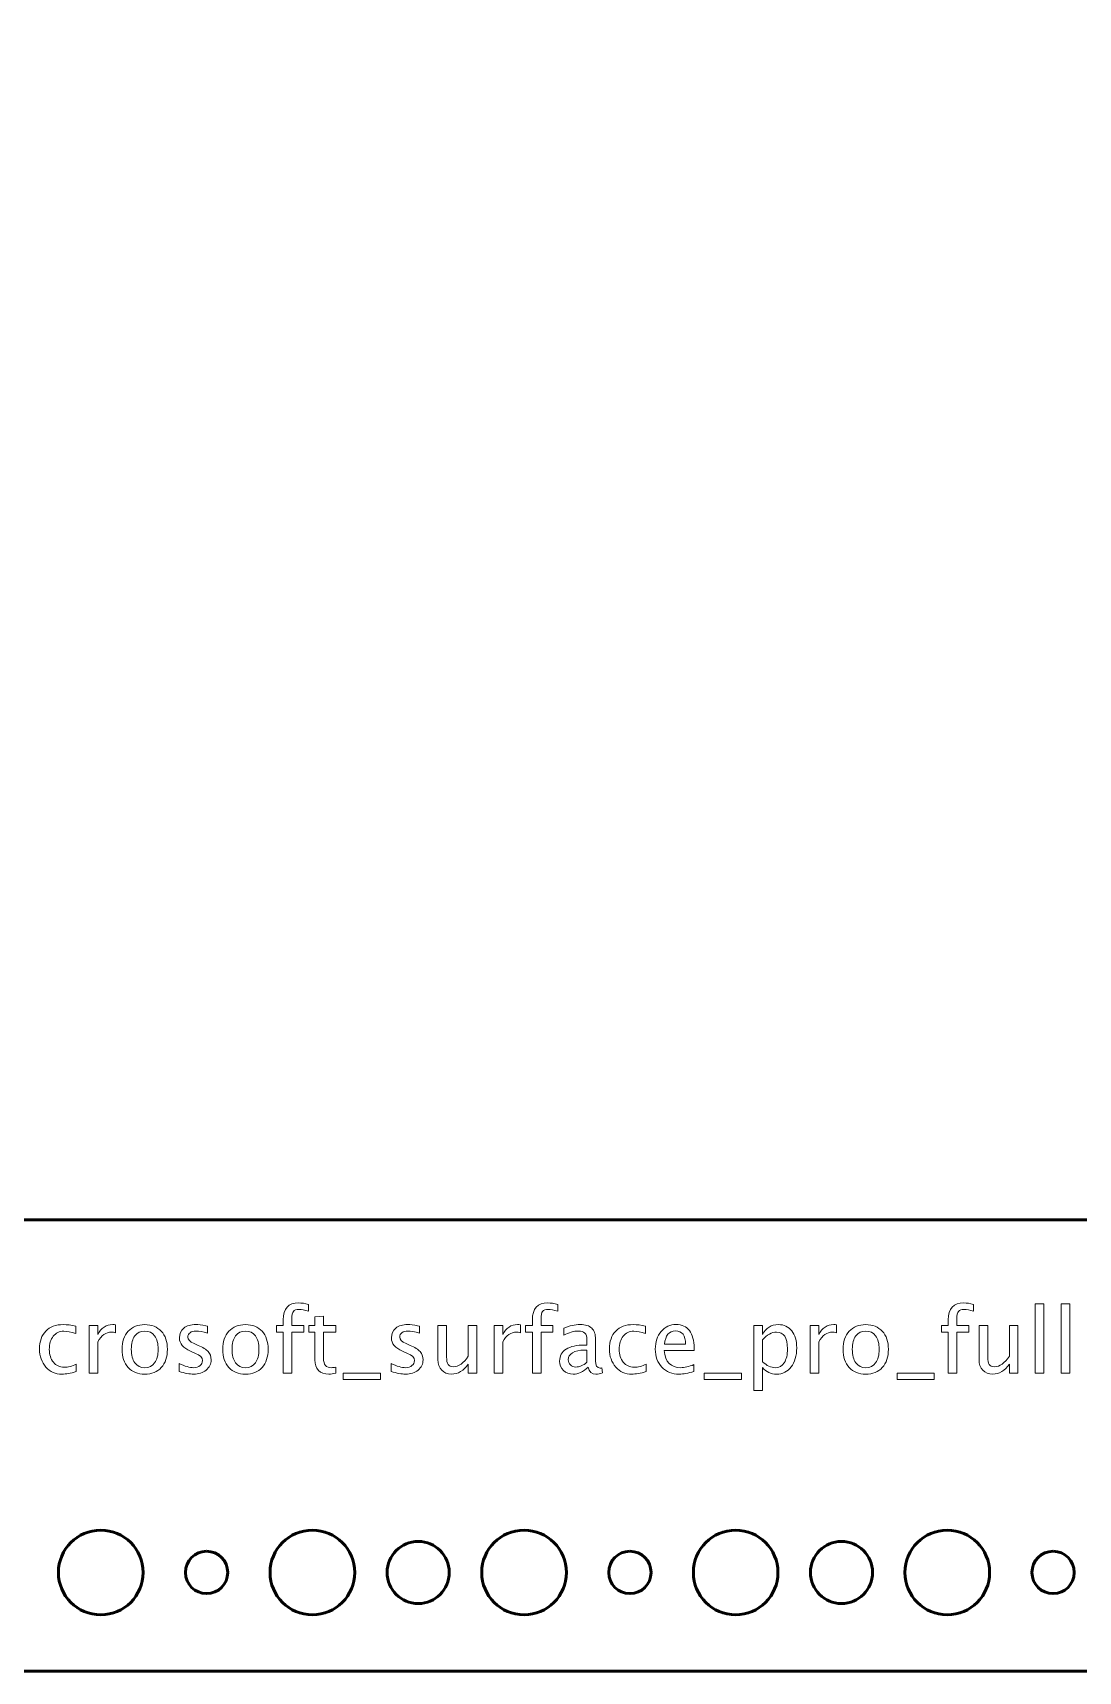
# Model space of a CAD drawing. Header units: centimetres. Extents: x -16.4 to 16.4, y -25.4 to 23.9.
# Drawn here: x 1.77 to 9.18, y -25.45 to -13.84 of the extents above; entities that cross this region are included whole.
import ezdxf

# ---------------------------------------------------------------- set-up
doc = ezdxf.new("R2010")
doc.units = ezdxf.units.CM
doc.header["$MEASUREMENT"] = 0
doc.layers.add('Layer 1', color=7, linetype='Continuous')

msp = doc.modelspace()

# ---------------------------------------------------------------- linework, layer by layer
at = {"layer": 'Layer 1', "lineweight": 53}
msp.add_lwpolyline([(-13, -22.25), (13, -22.25), (13, -4.75), (-13, -4.75), (-13, -22.25)], close=True, dxfattribs=at)
for centre, major_axis in [((2.25001, -24.75001), (0, 0.30001)), ((3.75001, -24.75001), (0, 0.30001)), ((5.25001, -24.75001), (0, 0.30001)), ((6.75001, -24.75001), (0, 0.30001)), ((8.25001, -24.75001), (0, 0.30001)), ((3, -24.75), (0, 0.15)), ((4.5, -24.75), (0, 0.22)), ((6, -24.75), (0, 0.15)), ((7.5, -24.75), (0, 0.22)), ((9, -24.75), (0, 0.15))]:
    msp.add_ellipse(centre, major_axis=major_axis, ratio=1, dxfattribs=at)
msp.add_open_spline([(-16.45, -24.95), (-16.45, -24.95), (-16.45, -13), (-16.45, -13), (-16.45, -13), (-16.45, -13), (-15.05, -13), (-15.05, -13), (-15.05, -13), (-14.77386, -13), (-14.55, -12.77614), (-14.55, -12.5), (-14.55, -12.5), (-14.55, -12.5), (-14.55, -7.3), (-14.55, -7.3), (-14.55, -7.3), (-14.55, -7.02386), (-14.77386, -6.8), (-15.05, -6.8), (-15.05, -6.8), (-15.05, -6.8), (-16.45, -6.8), (-16.45, -6.8), (-16.45, -6.8), (-16.45, -6.8), (-16.45, -2.05), (-16.45, -2.05), (-16.45, -2.05), (-16.45, -1.77386), (-16.22614, -1.55), (-15.95, -1.55), (-15.95, -1.55), (-15.95, -1.55), (15.95, -1.55), (15.95, -1.55), (15.95, -1.55), (16.22614, -1.55), (16.45, -1.77386), (16.45, -2.05), (16.45, -2.05), (16.45, -2.05), (16.45, -3.8), (16.45, -3.8), (16.45, -3.8), (16.45, -3.8), (15.05, -3.8), (15.05, -3.8), (15.05, -3.8), (14.77386, -3.8), (14.55, -4.02386), (14.55, -4.3), (14.55, -4.3), (14.55, -4.3), (14.55, -10.7), (14.55, -10.7), (14.55, -10.7), (14.55, -10.97614), (14.77386, -11.2), (15.05, -11.2), (15.05, -11.2), (15.05, -11.2), (16.45, -11.2), (16.45, -11.2), (16.45, -11.2), (16.45, -11.2), (16.45, -24.95), (16.45, -24.95), (16.45, -24.95), (16.45, -25.22614), (16.22614, -25.45), (15.95, -25.45), (15.95, -25.45), (15.95, -25.45), (-15.95, -25.45), (-15.95, -25.45), (-15.95, -25.45), (-16.22614, -25.45), (-16.45, -25.22614), (-16.45, -24.95)], degree=3, knots=[0, 0, 0, 0, 0.04761905, 0.04761905, 0.04761905, 0.04761905, 0.0952381, 0.0952381, 0.0952381, 0.0952381, 0.14285714, 0.14285714, 0.14285714, 0.14285714, 0.19047619, 0.19047619, 0.19047619, 0.19047619, 0.23809524, 0.23809524, 0.23809524, 0.23809524, 0.28571429, 0.28571429, 0.28571429, 0.28571429, 0.33333333, 0.33333333, 0.33333333, 0.33333333, 0.38095238, 0.38095238, 0.38095238, 0.38095238, 0.42857143, 0.42857143, 0.42857143, 0.42857143, 0.47619048, 0.47619048, 0.47619048, 0.47619048, 0.52380952, 0.52380952, 0.52380952, 0.52380952, 0.57142857, 0.57142857, 0.57142857, 0.57142857, 0.61904762, 0.61904762, 0.61904762, 0.61904762, 0.66666667, 0.66666667, 0.66666667, 0.66666667, 0.71428571, 0.71428571, 0.71428571, 0.71428571, 0.76190476, 0.76190476, 0.76190476, 0.76190476, 0.80952381, 0.80952381, 0.80952381, 0.80952381, 0.85714286, 0.85714286, 0.85714286, 0.85714286, 0.9047619, 0.9047619, 0.9047619, 0.9047619, 1, 1, 1, 1], dxfattribs=at)
at = {"layer": 'Layer 1', "color": 5, "lineweight": 9}
for points, knots in [([(3.5432, -23.33622), (3.5432, -23.33622), (3.5432, -23.04539), (3.5432, -23.04539), (3.5432, -23.04539), (3.5432, -23.04539), (3.49547, -23.04539), (3.49547, -23.04539), (3.49547, -23.04539), (3.49547, -23.04539), (3.49547, -22.99967), (3.49547, -22.99967), (3.49547, -22.99967), (3.49547, -22.99967), (3.5432, -22.99967), (3.5432, -22.99967), (3.5432, -22.99967), (3.5432, -22.99967), (3.5432, -22.95935), (3.5432, -22.95935), (3.5432, -22.95935), (3.5432, -22.87913), (3.57982, -22.83901), (3.65306, -22.83901), (3.65306, -22.83901), (3.67359, -22.83901), (3.69687, -22.8424), (3.72291, -22.84917), (3.72291, -22.84917), (3.72291, -22.84917), (3.72291, -22.89807), (3.72291, -22.89807), (3.72291, -22.89807), (3.69528, -22.88918), (3.67316, -22.88473), (3.65655, -22.88473), (3.65655, -22.88473), (3.63633, -22.88473), (3.62258, -22.8895), (3.61527, -22.89913), (3.61527, -22.89913), (3.60786, -22.90876), (3.60416, -22.92664), (3.60416, -22.95279), (3.60416, -22.95279), (3.60416, -22.95279), (3.60416, -22.99967), (3.60416, -22.99967), (3.60416, -22.99967), (3.60416, -22.99967), (3.68872, -22.99967), (3.68872, -22.99967), (3.68872, -22.99967), (3.68872, -22.99967), (3.68872, -23.04539), (3.68872, -23.04539), (3.68872, -23.04539), (3.68872, -23.04539), (3.60416, -23.04539), (3.60416, -23.04539), (3.60416, -23.04539), (3.60416, -23.04539), (3.60416, -23.33622), (3.60416, -23.33622), (3.60416, -23.33622), (3.60416, -23.33622), (3.5432, -23.33622), (3.5432, -23.33622)], [0, 0, 0, 0, 0.05555556, 0.05555556, 0.05555556, 0.05555556, 0.11111111, 0.11111111, 0.11111111, 0.11111111, 0.16666667, 0.16666667, 0.16666667, 0.16666667, 0.22222222, 0.22222222, 0.22222222, 0.22222222, 0.27777778, 0.27777778, 0.27777778, 0.27777778, 0.33333333, 0.33333333, 0.33333333, 0.33333333, 0.38888889, 0.38888889, 0.38888889, 0.38888889, 0.44444444, 0.44444444, 0.44444444, 0.44444444, 0.5, 0.5, 0.5, 0.5, 0.55555556, 0.55555556, 0.55555556, 0.55555556, 0.61111111, 0.61111111, 0.61111111, 0.61111111, 0.66666667, 0.66666667, 0.66666667, 0.66666667, 0.72222222, 0.72222222, 0.72222222, 0.72222222, 0.77777778, 0.77777778, 0.77777778, 0.77777778, 0.83333333, 0.83333333, 0.83333333, 0.83333333, 0.88888889, 0.88888889, 0.88888889, 0.88888889, 1, 1, 1, 1]), ([(5.30934, -23.33622), (5.30934, -23.33622), (5.30934, -23.04539), (5.30934, -23.04539), (5.30934, -23.04539), (5.30934, -23.04539), (5.26161, -23.04539), (5.26161, -23.04539), (5.26161, -23.04539), (5.26161, -23.04539), (5.26161, -22.99967), (5.26161, -22.99967), (5.26161, -22.99967), (5.26161, -22.99967), (5.30934, -22.99967), (5.30934, -22.99967), (5.30934, -22.99967), (5.30934, -22.99967), (5.30934, -22.95935), (5.30934, -22.95935), (5.30934, -22.95935), (5.30934, -22.87913), (5.34596, -22.83901), (5.4192, -22.83901), (5.4192, -22.83901), (5.43973, -22.83901), (5.46301, -22.8424), (5.48905, -22.84917), (5.48905, -22.84917), (5.48905, -22.84917), (5.48905, -22.89807), (5.48905, -22.89807), (5.48905, -22.89807), (5.46142, -22.88918), (5.4393, -22.88473), (5.42269, -22.88473), (5.42269, -22.88473), (5.40247, -22.88473), (5.38872, -22.8895), (5.38141, -22.89913), (5.38141, -22.89913), (5.374, -22.90876), (5.3703, -22.92664), (5.3703, -22.95279), (5.3703, -22.95279), (5.3703, -22.95279), (5.3703, -22.99967), (5.3703, -22.99967), (5.3703, -22.99967), (5.3703, -22.99967), (5.45486, -22.99967), (5.45486, -22.99967), (5.45486, -22.99967), (5.45486, -22.99967), (5.45486, -23.04539), (5.45486, -23.04539), (5.45486, -23.04539), (5.45486, -23.04539), (5.3703, -23.04539), (5.3703, -23.04539), (5.3703, -23.04539), (5.3703, -23.04539), (5.3703, -23.33622), (5.3703, -23.33622), (5.3703, -23.33622), (5.3703, -23.33622), (5.30934, -23.33622), (5.30934, -23.33622)], [0, 0, 0, 0, 0.05555556, 0.05555556, 0.05555556, 0.05555556, 0.11111111, 0.11111111, 0.11111111, 0.11111111, 0.16666667, 0.16666667, 0.16666667, 0.16666667, 0.22222222, 0.22222222, 0.22222222, 0.22222222, 0.27777778, 0.27777778, 0.27777778, 0.27777778, 0.33333333, 0.33333333, 0.33333333, 0.33333333, 0.38888889, 0.38888889, 0.38888889, 0.38888889, 0.44444444, 0.44444444, 0.44444444, 0.44444444, 0.5, 0.5, 0.5, 0.5, 0.55555556, 0.55555556, 0.55555556, 0.55555556, 0.61111111, 0.61111111, 0.61111111, 0.61111111, 0.66666667, 0.66666667, 0.66666667, 0.66666667, 0.72222222, 0.72222222, 0.72222222, 0.72222222, 0.77777778, 0.77777778, 0.77777778, 0.77777778, 0.83333333, 0.83333333, 0.83333333, 0.83333333, 0.88888889, 0.88888889, 0.88888889, 0.88888889, 1, 1, 1, 1]), ([(8.25702, -23.33622), (8.25702, -23.33622), (8.25702, -23.04539), (8.25702, -23.04539), (8.25702, -23.04539), (8.25702, -23.04539), (8.20929, -23.04539), (8.20929, -23.04539), (8.20929, -23.04539), (8.20929, -23.04539), (8.20929, -22.99967), (8.20929, -22.99967), (8.20929, -22.99967), (8.20929, -22.99967), (8.25702, -22.99967), (8.25702, -22.99967), (8.25702, -22.99967), (8.25702, -22.99967), (8.25702, -22.95935), (8.25702, -22.95935), (8.25702, -22.95935), (8.25702, -22.87913), (8.29364, -22.83901), (8.36688, -22.83901), (8.36688, -22.83901), (8.38741, -22.83901), (8.41069, -22.8424), (8.43673, -22.84917), (8.43673, -22.84917), (8.43673, -22.84917), (8.43673, -22.89807), (8.43673, -22.89807), (8.43673, -22.89807), (8.4091, -22.88918), (8.38698, -22.88473), (8.37037, -22.88473), (8.37037, -22.88473), (8.35015, -22.88473), (8.3364, -22.8895), (8.32909, -22.89913), (8.32909, -22.89913), (8.32168, -22.90876), (8.31798, -22.92664), (8.31798, -22.95279), (8.31798, -22.95279), (8.31798, -22.95279), (8.31798, -22.99967), (8.31798, -22.99967), (8.31798, -22.99967), (8.31798, -22.99967), (8.40254, -22.99967), (8.40254, -22.99967), (8.40254, -22.99967), (8.40254, -22.99967), (8.40254, -23.04539), (8.40254, -23.04539), (8.40254, -23.04539), (8.40254, -23.04539), (8.31798, -23.04539), (8.31798, -23.04539), (8.31798, -23.04539), (8.31798, -23.04539), (8.31798, -23.33622), (8.31798, -23.33622), (8.31798, -23.33622), (8.31798, -23.33622), (8.25702, -23.33622), (8.25702, -23.33622)], [0, 0, 0, 0, 0.05555556, 0.05555556, 0.05555556, 0.05555556, 0.11111111, 0.11111111, 0.11111111, 0.11111111, 0.16666667, 0.16666667, 0.16666667, 0.16666667, 0.22222222, 0.22222222, 0.22222222, 0.22222222, 0.27777778, 0.27777778, 0.27777778, 0.27777778, 0.33333333, 0.33333333, 0.33333333, 0.33333333, 0.38888889, 0.38888889, 0.38888889, 0.38888889, 0.44444444, 0.44444444, 0.44444444, 0.44444444, 0.5, 0.5, 0.5, 0.5, 0.55555556, 0.55555556, 0.55555556, 0.55555556, 0.61111111, 0.61111111, 0.61111111, 0.61111111, 0.66666667, 0.66666667, 0.66666667, 0.66666667, 0.72222222, 0.72222222, 0.72222222, 0.72222222, 0.77777778, 0.77777778, 0.77777778, 0.77777778, 0.83333333, 0.83333333, 0.83333333, 0.83333333, 0.88888889, 0.88888889, 0.88888889, 0.88888889, 1, 1, 1, 1]), ([(8.87318, -23.33622), (8.87318, -23.33622), (8.87318, -22.84663), (8.87318, -22.84663), (8.87318, -22.84663), (8.87318, -22.84663), (8.93414, -22.84663), (8.93414, -22.84663), (8.93414, -22.84663), (8.93414, -22.84663), (8.93414, -23.33622), (8.93414, -23.33622), (8.93414, -23.33622), (8.93414, -23.33622), (8.87318, -23.33622), (8.87318, -23.33622)], [0, 0, 0, 0, 0.2, 0.2, 0.2, 0.2, 0.4, 0.4, 0.4, 0.4, 0.6, 0.6, 0.6, 0.6, 1, 1, 1, 1]), ([(9.0567, -23.33622), (9.0567, -23.33622), (9.0567, -22.84663), (9.0567, -22.84663), (9.0567, -22.84663), (9.0567, -22.84663), (9.11766, -22.84663), (9.11766, -22.84663), (9.11766, -22.84663), (9.11766, -22.84663), (9.11766, -23.33622), (9.11766, -23.33622), (9.11766, -23.33622), (9.11766, -23.33622), (9.0567, -23.33622), (9.0567, -23.33622)], [0, 0, 0, 0, 0.2, 0.2, 0.2, 0.2, 0.4, 0.4, 0.4, 0.4, 0.6, 0.6, 0.6, 0.6, 1, 1, 1, 1]), ([(2.07646, -23.32606), (2.03698, -23.33791), (2.00291, -23.34384), (1.97423, -23.34384), (1.97423, -23.34384), (1.92872, -23.34384), (1.89104, -23.32701), (1.86109, -23.29346), (1.86109, -23.29346), (1.83114, -23.25981), (1.81611, -23.21737), (1.81611, -23.16625), (1.81611, -23.16625), (1.81611, -23.11164), (1.83093, -23.06899), (1.86056, -23.03851), (1.86056, -23.03851), (1.89019, -23.00792), (1.93157, -22.99268), (1.9847, -22.99268), (1.9847, -22.99268), (2.01084, -22.99268), (2.04027, -22.99628), (2.07265, -23.00348), (2.07265, -23.00348), (2.07265, -23.00348), (2.07265, -23.05491), (2.07265, -23.05491), (2.07265, -23.05491), (2.03825, -23.04475), (2.01021, -23.03967), (1.98862, -23.03967), (1.98862, -23.03967), (1.95729, -23.03967), (1.93221, -23.05142), (1.91348, -23.07481), (1.91348, -23.07481), (1.89474, -23.0982), (1.88533, -23.12942), (1.88533, -23.16837), (1.88533, -23.16837), (1.88533, -23.20615), (1.89506, -23.23663), (1.91443, -23.26002), (1.91443, -23.26002), (1.9338, -23.2833), (1.95909, -23.29494), (1.99052, -23.29494), (1.99052, -23.29494), (2.01836, -23.29494), (2.04693, -23.28775), (2.07646, -23.27335), (2.07646, -23.27335), (2.07646, -23.27335), (2.07646, -23.32606), (2.07646, -23.32606)], [0, 0, 0, 0, 0.06666667, 0.06666667, 0.06666667, 0.06666667, 0.13333333, 0.13333333, 0.13333333, 0.13333333, 0.2, 0.2, 0.2, 0.2, 0.26666667, 0.26666667, 0.26666667, 0.26666667, 0.33333333, 0.33333333, 0.33333333, 0.33333333, 0.4, 0.4, 0.4, 0.4, 0.46666667, 0.46666667, 0.46666667, 0.46666667, 0.53333333, 0.53333333, 0.53333333, 0.53333333, 0.6, 0.6, 0.6, 0.6, 0.66666667, 0.66666667, 0.66666667, 0.66666667, 0.73333333, 0.73333333, 0.73333333, 0.73333333, 0.8, 0.8, 0.8, 0.8, 0.86666667, 0.86666667, 0.86666667, 0.86666667, 1, 1, 1, 1]), ([(2.16801, -23.33622), (2.16801, -23.33622), (2.16801, -22.99967), (2.16801, -22.99967), (2.16801, -22.99967), (2.16801, -22.99967), (2.22897, -22.99967), (2.22897, -22.99967), (2.22897, -22.99967), (2.22897, -22.99967), (2.22897, -23.06328), (2.22897, -23.06328), (2.22897, -23.06328), (2.25321, -23.01618), (2.28834, -22.99268), (2.33449, -22.99268), (2.33449, -22.99268), (2.34073, -22.99268), (2.34729, -22.99321), (2.35407, -22.99427), (2.35407, -22.99427), (2.35407, -22.99427), (2.35407, -23.05132), (2.35407, -23.05132), (2.35407, -23.05132), (2.34348, -23.04782), (2.33417, -23.04602), (2.32613, -23.04602), (2.32613, -23.04602), (2.28739, -23.04602), (2.25501, -23.06888), (2.22897, -23.11471), (2.22897, -23.11471), (2.22897, -23.11471), (2.22897, -23.33622), (2.22897, -23.33622), (2.22897, -23.33622), (2.22897, -23.33622), (2.16801, -23.33622), (2.16801, -23.33622)], [0, 0, 0, 0, 0.09090909, 0.09090909, 0.09090909, 0.09090909, 0.18181818, 0.18181818, 0.18181818, 0.18181818, 0.27272727, 0.27272727, 0.27272727, 0.27272727, 0.36363636, 0.36363636, 0.36363636, 0.36363636, 0.45454545, 0.45454545, 0.45454545, 0.45454545, 0.54545455, 0.54545455, 0.54545455, 0.54545455, 0.63636364, 0.63636364, 0.63636364, 0.63636364, 0.72727273, 0.72727273, 0.72727273, 0.72727273, 0.81818182, 0.81818182, 0.81818182, 0.81818182, 1, 1, 1, 1]), ([(2.56182, -23.34384), (2.51239, -23.34384), (2.47323, -23.32807), (2.44445, -23.29653), (2.44445, -23.29653), (2.41555, -23.26499), (2.40116, -23.22213), (2.40116, -23.16805), (2.40116, -23.16805), (2.40116, -23.11408), (2.41555, -23.07132), (2.44445, -23.03989), (2.44445, -23.03989), (2.47323, -23.00845), (2.51239, -22.99268), (2.56182, -22.99268), (2.56182, -22.99268), (2.61124, -22.99268), (2.6504, -23.00845), (2.67918, -23.03989), (2.67918, -23.03989), (2.70808, -23.07132), (2.72247, -23.11408), (2.72247, -23.16805), (2.72247, -23.16805), (2.72247, -23.22213), (2.70808, -23.26499), (2.67918, -23.29653), (2.67918, -23.29653), (2.6504, -23.32807), (2.61124, -23.34384), (2.56182, -23.34384)], [0, 0, 0, 0, 0.11111111, 0.11111111, 0.11111111, 0.11111111, 0.22222222, 0.22222222, 0.22222222, 0.22222222, 0.33333333, 0.33333333, 0.33333333, 0.33333333, 0.44444444, 0.44444444, 0.44444444, 0.44444444, 0.55555556, 0.55555556, 0.55555556, 0.55555556, 0.66666667, 0.66666667, 0.66666667, 0.66666667, 0.77777778, 0.77777778, 0.77777778, 0.77777778, 1, 1, 1, 1]), ([(2.80587, -23.32415), (2.80587, -23.32415), (2.80587, -23.26827), (2.80587, -23.26827), (2.80587, -23.26827), (2.84576, -23.28817), (2.88037, -23.29812), (2.9099, -23.29812), (2.9099, -23.29812), (2.92747, -23.29812), (2.94207, -23.29336), (2.95361, -23.28383), (2.95361, -23.28383), (2.96514, -23.27441), (2.97097, -23.26256), (2.97097, -23.24827), (2.97097, -23.24827), (2.97097, -23.22742), (2.95477, -23.21017), (2.92239, -23.19652), (2.92239, -23.19652), (2.92239, -23.19652), (2.88672, -23.18139), (2.88672, -23.18139), (2.88672, -23.18139), (2.83412, -23.15958), (2.80777, -23.12805), (2.80777, -23.08709), (2.80777, -23.08709), (2.80777, -23.05777), (2.81814, -23.0347), (2.83889, -23.01787), (2.83889, -23.01787), (2.85963, -23.00105), (2.8881, -22.99268), (2.92419, -22.99268), (2.92419, -22.99268), (2.94292, -22.99268), (2.9662, -22.99522), (2.99383, -23.00041), (2.99383, -23.00041), (2.99383, -23.00041), (3.00653, -23.00284), (3.00653, -23.00284), (3.00653, -23.00284), (3.00653, -23.00284), (3.00653, -23.05364), (3.00653, -23.05364), (3.00653, -23.05364), (2.97255, -23.04348), (2.94546, -23.0384), (2.92525, -23.0384), (2.92525, -23.0384), (2.90747, -23.0384), (2.89339, -23.04232), (2.8827, -23.05005), (2.8827, -23.05005), (2.87212, -23.05777), (2.86683, -23.06814), (2.86683, -23.08116), (2.86683, -23.08116), (2.86683, -23.09947), (2.88164, -23.11503), (2.91138, -23.12762), (2.91138, -23.12762), (2.91138, -23.12762), (2.9407, -23.14), (2.9407, -23.14), (2.9407, -23.14), (2.97393, -23.15397), (2.99742, -23.16879), (3.01118, -23.18435), (3.01118, -23.18435), (3.02505, -23.19991), (3.03193, -23.21938), (3.03193, -23.24266), (3.03193, -23.24266), (3.03193, -23.27219), (3.02028, -23.29643), (2.99689, -23.31537), (2.99689, -23.31537), (2.97361, -23.33431), (2.94377, -23.34384), (2.90747, -23.34384), (2.90747, -23.34384), (2.87953, -23.34384), (2.84576, -23.33728), (2.80587, -23.32415)], [0, 0, 0, 0, 0.04347826, 0.04347826, 0.04347826, 0.04347826, 0.08695652, 0.08695652, 0.08695652, 0.08695652, 0.13043478, 0.13043478, 0.13043478, 0.13043478, 0.17391304, 0.17391304, 0.17391304, 0.17391304, 0.2173913, 0.2173913, 0.2173913, 0.2173913, 0.26086957, 0.26086957, 0.26086957, 0.26086957, 0.30434783, 0.30434783, 0.30434783, 0.30434783, 0.34782609, 0.34782609, 0.34782609, 0.34782609, 0.39130435, 0.39130435, 0.39130435, 0.39130435, 0.43478261, 0.43478261, 0.43478261, 0.43478261, 0.47826087, 0.47826087, 0.47826087, 0.47826087, 0.52173913, 0.52173913, 0.52173913, 0.52173913, 0.56521739, 0.56521739, 0.56521739, 0.56521739, 0.60869565, 0.60869565, 0.60869565, 0.60869565, 0.65217391, 0.65217391, 0.65217391, 0.65217391, 0.69565217, 0.69565217, 0.69565217, 0.69565217, 0.73913043, 0.73913043, 0.73913043, 0.73913043, 0.7826087, 0.7826087, 0.7826087, 0.7826087, 0.82608696, 0.82608696, 0.82608696, 0.82608696, 0.86956522, 0.86956522, 0.86956522, 0.86956522, 0.91304348, 0.91304348, 0.91304348, 0.91304348, 1, 1, 1, 1]), ([(3.27566, -23.34384), (3.22623, -23.34384), (3.18707, -23.32807), (3.15829, -23.29653), (3.15829, -23.29653), (3.12939, -23.26499), (3.115, -23.22213), (3.115, -23.16805), (3.115, -23.16805), (3.115, -23.11408), (3.12939, -23.07132), (3.15829, -23.03989), (3.15829, -23.03989), (3.18707, -23.00845), (3.22623, -22.99268), (3.27566, -22.99268), (3.27566, -22.99268), (3.32508, -22.99268), (3.36424, -23.00845), (3.39302, -23.03989), (3.39302, -23.03989), (3.42192, -23.07132), (3.43631, -23.11408), (3.43631, -23.16805), (3.43631, -23.16805), (3.43631, -23.22213), (3.42192, -23.26499), (3.39302, -23.29653), (3.39302, -23.29653), (3.36424, -23.32807), (3.32508, -23.34384), (3.27566, -23.34384)], [0, 0, 0, 0, 0.11111111, 0.11111111, 0.11111111, 0.11111111, 0.22222222, 0.22222222, 0.22222222, 0.22222222, 0.33333333, 0.33333333, 0.33333333, 0.33333333, 0.44444444, 0.44444444, 0.44444444, 0.44444444, 0.55555556, 0.55555556, 0.55555556, 0.55555556, 0.66666667, 0.66666667, 0.66666667, 0.66666667, 0.77777778, 0.77777778, 0.77777778, 0.77777778, 1, 1, 1, 1]), ([(3.91574, -23.33611), (3.8969, -23.3413), (3.88049, -23.34384), (3.86663, -23.34384), (3.86663, -23.34384), (3.83551, -23.34384), (3.81128, -23.33495), (3.79392, -23.31717), (3.79392, -23.31717), (3.77646, -23.29939), (3.76778, -23.27473), (3.76778, -23.24309), (3.76778, -23.24309), (3.76778, -23.24309), (3.76778, -23.04539), (3.76778, -23.04539), (3.76778, -23.04539), (3.76778, -23.04539), (3.72566, -23.04539), (3.72566, -23.04539), (3.72566, -23.04539), (3.72566, -23.04539), (3.72566, -22.99967), (3.72566, -22.99967), (3.72566, -22.99967), (3.72566, -22.99967), (3.76778, -22.99967), (3.76778, -22.99967), (3.76778, -22.99967), (3.76778, -22.99967), (3.76778, -22.93882), (3.76778, -22.93882), (3.76778, -22.93882), (3.76778, -22.93882), (3.82874, -22.93299), (3.82874, -22.93299), (3.82874, -22.93299), (3.82874, -22.93299), (3.82874, -22.99967), (3.82874, -22.99967), (3.82874, -22.99967), (3.82874, -22.99967), (3.91701, -22.99967), (3.91701, -22.99967), (3.91701, -22.99967), (3.91701, -22.99967), (3.91701, -23.04539), (3.91701, -23.04539), (3.91701, -23.04539), (3.91701, -23.04539), (3.82874, -23.04539), (3.82874, -23.04539), (3.82874, -23.04539), (3.82874, -23.04539), (3.82874, -23.23208), (3.82874, -23.23208), (3.82874, -23.23208), (3.82874, -23.27611), (3.8479, -23.29812), (3.8861, -23.29812), (3.8861, -23.29812), (3.89425, -23.29812), (3.90409, -23.29674), (3.91574, -23.2941), (3.91574, -23.2941), (3.91574, -23.2941), (3.91574, -23.33611), (3.91574, -23.33611)], [0, 0, 0, 0, 0.05555556, 0.05555556, 0.05555556, 0.05555556, 0.11111111, 0.11111111, 0.11111111, 0.11111111, 0.16666667, 0.16666667, 0.16666667, 0.16666667, 0.22222222, 0.22222222, 0.22222222, 0.22222222, 0.27777778, 0.27777778, 0.27777778, 0.27777778, 0.33333333, 0.33333333, 0.33333333, 0.33333333, 0.38888889, 0.38888889, 0.38888889, 0.38888889, 0.44444444, 0.44444444, 0.44444444, 0.44444444, 0.5, 0.5, 0.5, 0.5, 0.55555556, 0.55555556, 0.55555556, 0.55555556, 0.61111111, 0.61111111, 0.61111111, 0.61111111, 0.66666667, 0.66666667, 0.66666667, 0.66666667, 0.72222222, 0.72222222, 0.72222222, 0.72222222, 0.77777778, 0.77777778, 0.77777778, 0.77777778, 0.83333333, 0.83333333, 0.83333333, 0.83333333, 0.88888889, 0.88888889, 0.88888889, 0.88888889, 1, 1, 1, 1]), ([(4.30817, -23.32415), (4.30817, -23.32415), (4.30817, -23.26827), (4.30817, -23.26827), (4.30817, -23.26827), (4.34806, -23.28817), (4.38267, -23.29812), (4.4122, -23.29812), (4.4122, -23.29812), (4.42977, -23.29812), (4.44437, -23.29336), (4.45591, -23.28383), (4.45591, -23.28383), (4.46744, -23.27441), (4.47327, -23.26256), (4.47327, -23.24827), (4.47327, -23.24827), (4.47327, -23.22742), (4.45707, -23.21017), (4.42469, -23.19652), (4.42469, -23.19652), (4.42469, -23.19652), (4.38902, -23.18139), (4.38902, -23.18139), (4.38902, -23.18139), (4.33642, -23.15958), (4.31007, -23.12805), (4.31007, -23.08709), (4.31007, -23.08709), (4.31007, -23.05777), (4.32044, -23.0347), (4.34119, -23.01787), (4.34119, -23.01787), (4.36193, -23.00105), (4.3904, -22.99268), (4.42649, -22.99268), (4.42649, -22.99268), (4.44522, -22.99268), (4.4685, -22.99522), (4.49613, -23.00041), (4.49613, -23.00041), (4.49613, -23.00041), (4.50883, -23.00284), (4.50883, -23.00284), (4.50883, -23.00284), (4.50883, -23.00284), (4.50883, -23.05364), (4.50883, -23.05364), (4.50883, -23.05364), (4.47485, -23.04348), (4.44776, -23.0384), (4.42755, -23.0384), (4.42755, -23.0384), (4.40977, -23.0384), (4.39569, -23.04232), (4.385, -23.05005), (4.385, -23.05005), (4.37442, -23.05777), (4.36913, -23.06814), (4.36913, -23.08116), (4.36913, -23.08116), (4.36913, -23.09947), (4.38394, -23.11503), (4.41368, -23.12762), (4.41368, -23.12762), (4.41368, -23.12762), (4.443, -23.14), (4.443, -23.14), (4.443, -23.14), (4.47623, -23.15397), (4.49972, -23.16879), (4.51348, -23.18435), (4.51348, -23.18435), (4.52735, -23.19991), (4.53423, -23.21938), (4.53423, -23.24266), (4.53423, -23.24266), (4.53423, -23.27219), (4.52258, -23.29643), (4.49919, -23.31537), (4.49919, -23.31537), (4.47591, -23.33431), (4.44607, -23.34384), (4.40977, -23.34384), (4.40977, -23.34384), (4.38183, -23.34384), (4.34806, -23.33728), (4.30817, -23.32415)], [0, 0, 0, 0, 0.04347826, 0.04347826, 0.04347826, 0.04347826, 0.08695652, 0.08695652, 0.08695652, 0.08695652, 0.13043478, 0.13043478, 0.13043478, 0.13043478, 0.17391304, 0.17391304, 0.17391304, 0.17391304, 0.2173913, 0.2173913, 0.2173913, 0.2173913, 0.26086957, 0.26086957, 0.26086957, 0.26086957, 0.30434783, 0.30434783, 0.30434783, 0.30434783, 0.34782609, 0.34782609, 0.34782609, 0.34782609, 0.39130435, 0.39130435, 0.39130435, 0.39130435, 0.43478261, 0.43478261, 0.43478261, 0.43478261, 0.47826087, 0.47826087, 0.47826087, 0.47826087, 0.52173913, 0.52173913, 0.52173913, 0.52173913, 0.56521739, 0.56521739, 0.56521739, 0.56521739, 0.60869565, 0.60869565, 0.60869565, 0.60869565, 0.65217391, 0.65217391, 0.65217391, 0.65217391, 0.69565217, 0.69565217, 0.69565217, 0.69565217, 0.73913043, 0.73913043, 0.73913043, 0.73913043, 0.7826087, 0.7826087, 0.7826087, 0.7826087, 0.82608696, 0.82608696, 0.82608696, 0.82608696, 0.86956522, 0.86956522, 0.86956522, 0.86956522, 0.91304348, 0.91304348, 0.91304348, 0.91304348, 1, 1, 1, 1]), ([(5.03809, -23.33622), (5.03809, -23.33622), (5.03809, -22.99967), (5.03809, -22.99967), (5.03809, -22.99967), (5.03809, -22.99967), (5.09905, -22.99967), (5.09905, -22.99967), (5.09905, -22.99967), (5.09905, -22.99967), (5.09905, -23.06328), (5.09905, -23.06328), (5.09905, -23.06328), (5.12329, -23.01618), (5.15842, -22.99268), (5.20457, -22.99268), (5.20457, -22.99268), (5.21081, -22.99268), (5.21737, -22.99321), (5.22415, -22.99427), (5.22415, -22.99427), (5.22415, -22.99427), (5.22415, -23.05132), (5.22415, -23.05132), (5.22415, -23.05132), (5.21356, -23.04782), (5.20425, -23.04602), (5.19621, -23.04602), (5.19621, -23.04602), (5.15747, -23.04602), (5.12509, -23.06888), (5.09905, -23.11471), (5.09905, -23.11471), (5.09905, -23.11471), (5.09905, -23.33622), (5.09905, -23.33622), (5.09905, -23.33622), (5.09905, -23.33622), (5.03809, -23.33622), (5.03809, -23.33622)], [0, 0, 0, 0, 0.09090909, 0.09090909, 0.09090909, 0.09090909, 0.18181818, 0.18181818, 0.18181818, 0.18181818, 0.27272727, 0.27272727, 0.27272727, 0.27272727, 0.36363636, 0.36363636, 0.36363636, 0.36363636, 0.45454545, 0.45454545, 0.45454545, 0.45454545, 0.54545455, 0.54545455, 0.54545455, 0.54545455, 0.63636364, 0.63636364, 0.63636364, 0.63636364, 0.72727273, 0.72727273, 0.72727273, 0.72727273, 0.81818182, 0.81818182, 0.81818182, 0.81818182, 1, 1, 1, 1]), ([(5.70484, -23.29336), (5.66822, -23.32701), (5.63298, -23.34384), (5.59911, -23.34384), (5.59911, -23.34384), (5.57128, -23.34384), (5.5481, -23.33516), (5.52979, -23.3177), (5.52979, -23.3177), (5.51138, -23.30024), (5.50217, -23.27822), (5.50217, -23.25166), (5.50217, -23.25166), (5.50217, -23.21493), (5.51762, -23.18668), (5.54853, -23.16699), (5.54853, -23.16699), (5.57943, -23.14731), (5.62377, -23.13746), (5.68156, -23.13746), (5.68156, -23.13746), (5.68156, -23.13746), (5.69585, -23.13746), (5.69585, -23.13746), (5.69585, -23.13746), (5.69585, -23.13746), (5.69585, -23.09693), (5.69585, -23.09693), (5.69585, -23.09693), (5.69585, -23.05788), (5.67553, -23.0384), (5.63478, -23.0384), (5.63478, -23.0384), (5.60324, -23.0384), (5.56874, -23.04835), (5.53138, -23.06825), (5.53138, -23.06825), (5.53138, -23.06825), (5.53138, -23.01808), (5.53138, -23.01808), (5.53138, -23.01808), (5.57244, -23.00115), (5.61118, -22.99268), (5.64748, -22.99268), (5.64748, -22.99268), (5.68484, -22.99268), (5.71246, -23.00115), (5.73014, -23.01819), (5.73014, -23.01819), (5.74792, -23.03523), (5.75681, -23.06148), (5.75681, -23.09693), (5.75681, -23.09693), (5.75681, -23.09693), (5.75681, -23.24901), (5.75681, -23.24901), (5.75681, -23.24901), (5.75681, -23.28383), (5.76749, -23.30129), (5.78898, -23.30129), (5.78898, -23.30129), (5.79162, -23.30129), (5.79554, -23.30087), (5.80073, -23.30002), (5.80073, -23.30002), (5.80073, -23.30002), (5.80507, -23.33389), (5.80507, -23.33389), (5.80507, -23.33389), (5.7912, -23.34056), (5.77596, -23.34384), (5.75924, -23.34384), (5.75924, -23.34384), (5.73077, -23.34384), (5.71267, -23.32701), (5.70484, -23.29336)], [0, 0, 0, 0, 0.05, 0.05, 0.05, 0.05, 0.1, 0.1, 0.1, 0.1, 0.15, 0.15, 0.15, 0.15, 0.2, 0.2, 0.2, 0.2, 0.25, 0.25, 0.25, 0.25, 0.3, 0.3, 0.3, 0.3, 0.35, 0.35, 0.35, 0.35, 0.4, 0.4, 0.4, 0.4, 0.45, 0.45, 0.45, 0.45, 0.5, 0.5, 0.5, 0.5, 0.55, 0.55, 0.55, 0.55, 0.6, 0.6, 0.6, 0.6, 0.65, 0.65, 0.65, 0.65, 0.7, 0.7, 0.7, 0.7, 0.75, 0.75, 0.75, 0.75, 0.8, 0.8, 0.8, 0.8, 0.85, 0.85, 0.85, 0.85, 0.9, 0.9, 0.9, 0.9, 1, 1, 1, 1]), ([(6.11569, -23.32606), (6.07621, -23.33791), (6.04214, -23.34384), (6.01346, -23.34384), (6.01346, -23.34384), (5.96795, -23.34384), (5.93027, -23.32701), (5.90032, -23.29346), (5.90032, -23.29346), (5.87037, -23.25981), (5.85534, -23.21737), (5.85534, -23.16625), (5.85534, -23.16625), (5.85534, -23.11164), (5.87016, -23.06899), (5.89979, -23.03851), (5.89979, -23.03851), (5.92942, -23.00792), (5.9708, -22.99268), (6.02393, -22.99268), (6.02393, -22.99268), (6.05007, -22.99268), (6.0795, -22.99628), (6.11188, -23.00348), (6.11188, -23.00348), (6.11188, -23.00348), (6.11188, -23.05491), (6.11188, -23.05491), (6.11188, -23.05491), (6.07748, -23.04475), (6.04944, -23.03967), (6.02785, -23.03967), (6.02785, -23.03967), (5.99652, -23.03967), (5.97144, -23.05142), (5.95271, -23.07481), (5.95271, -23.07481), (5.93397, -23.0982), (5.92456, -23.12942), (5.92456, -23.16837), (5.92456, -23.16837), (5.92456, -23.20615), (5.93429, -23.23663), (5.95366, -23.26002), (5.95366, -23.26002), (5.97303, -23.2833), (5.99832, -23.29494), (6.02975, -23.29494), (6.02975, -23.29494), (6.05759, -23.29494), (6.08616, -23.28775), (6.11569, -23.27335), (6.11569, -23.27335), (6.11569, -23.27335), (6.11569, -23.32606), (6.11569, -23.32606)], [0, 0, 0, 0, 0.06666667, 0.06666667, 0.06666667, 0.06666667, 0.13333333, 0.13333333, 0.13333333, 0.13333333, 0.2, 0.2, 0.2, 0.2, 0.26666667, 0.26666667, 0.26666667, 0.26666667, 0.33333333, 0.33333333, 0.33333333, 0.33333333, 0.4, 0.4, 0.4, 0.4, 0.46666667, 0.46666667, 0.46666667, 0.46666667, 0.53333333, 0.53333333, 0.53333333, 0.53333333, 0.6, 0.6, 0.6, 0.6, 0.66666667, 0.66666667, 0.66666667, 0.66666667, 0.73333333, 0.73333333, 0.73333333, 0.73333333, 0.8, 0.8, 0.8, 0.8, 0.86666667, 0.86666667, 0.86666667, 0.86666667, 1, 1, 1, 1]), ([(6.45426, -23.32542), (6.4133, -23.3377), (6.37827, -23.34384), (6.34906, -23.34384), (6.34906, -23.34384), (6.29921, -23.34384), (6.25868, -23.32733), (6.22745, -23.29442), (6.22745, -23.29442), (6.19623, -23.2615), (6.18057, -23.21885), (6.18057, -23.16636), (6.18057, -23.16636), (6.18057, -23.11545), (6.19433, -23.07365), (6.22195, -23.04094), (6.22195, -23.04094), (6.24957, -23.00835), (6.28492, -22.99205), (6.328, -22.99205), (6.328, -22.99205), (6.36874, -22.99205), (6.40028, -23.00655), (6.42251, -23.03555), (6.42251, -23.03555), (6.44473, -23.06455), (6.45584, -23.10561), (6.45584, -23.15884), (6.45584, -23.15884), (6.45584, -23.15884), (6.45553, -23.17747), (6.45553, -23.17747), (6.45553, -23.17747), (6.45553, -23.17747), (6.2428, -23.17747), (6.2428, -23.17747), (6.2428, -23.17747), (6.25169, -23.2579), (6.29095, -23.29812), (6.36049, -23.29812), (6.36049, -23.29812), (6.38599, -23.29812), (6.41721, -23.29092), (6.45426, -23.27653), (6.45426, -23.27653), (6.45426, -23.27653), (6.45426, -23.32542), (6.45426, -23.32542)], [0, 0, 0, 0, 0.07692308, 0.07692308, 0.07692308, 0.07692308, 0.15384615, 0.15384615, 0.15384615, 0.15384615, 0.23076923, 0.23076923, 0.23076923, 0.23076923, 0.30769231, 0.30769231, 0.30769231, 0.30769231, 0.38461538, 0.38461538, 0.38461538, 0.38461538, 0.46153846, 0.46153846, 0.46153846, 0.46153846, 0.53846154, 0.53846154, 0.53846154, 0.53846154, 0.61538462, 0.61538462, 0.61538462, 0.61538462, 0.69230769, 0.69230769, 0.69230769, 0.69230769, 0.76923077, 0.76923077, 0.76923077, 0.76923077, 0.84615385, 0.84615385, 0.84615385, 0.84615385, 1, 1, 1, 1]), ([(6.87854, -23.45878), (6.87854, -23.45878), (6.87854, -22.99967), (6.87854, -22.99967), (6.87854, -22.99967), (6.87854, -22.99967), (6.9395, -22.99967), (6.9395, -22.99967), (6.9395, -22.99967), (6.9395, -22.99967), (6.9395, -23.06328), (6.9395, -23.06328), (6.9395, -23.06328), (6.96448, -23.01618), (7.00205, -22.99268), (7.05211, -22.99268), (7.05211, -22.99268), (7.09264, -22.99268), (7.1245, -23.0074), (7.14778, -23.03692), (7.14778, -23.03692), (7.17106, -23.06645), (7.18271, -23.10677), (7.18271, -23.15789), (7.18271, -23.15789), (7.18271, -23.21356), (7.16948, -23.25854), (7.14312, -23.29262), (7.14312, -23.29262), (7.11677, -23.3268), (7.08206, -23.34384), (7.03909, -23.34384), (7.03909, -23.34384), (6.99919, -23.34384), (6.96596, -23.3286), (6.9395, -23.29801), (6.9395, -23.29801), (6.9395, -23.29801), (6.9395, -23.45878), (6.9395, -23.45878), (6.9395, -23.45878), (6.9395, -23.45878), (6.87854, -23.45878), (6.87854, -23.45878)], [0, 0, 0, 0, 0.08333333, 0.08333333, 0.08333333, 0.08333333, 0.16666667, 0.16666667, 0.16666667, 0.16666667, 0.25, 0.25, 0.25, 0.25, 0.33333333, 0.33333333, 0.33333333, 0.33333333, 0.41666667, 0.41666667, 0.41666667, 0.41666667, 0.5, 0.5, 0.5, 0.5, 0.58333333, 0.58333333, 0.58333333, 0.58333333, 0.66666667, 0.66666667, 0.66666667, 0.66666667, 0.75, 0.75, 0.75, 0.75, 0.83333333, 0.83333333, 0.83333333, 0.83333333, 1, 1, 1, 1]), ([(7.27817, -23.33622), (7.27817, -23.33622), (7.27817, -22.99967), (7.27817, -22.99967), (7.27817, -22.99967), (7.27817, -22.99967), (7.33913, -22.99967), (7.33913, -22.99967), (7.33913, -22.99967), (7.33913, -22.99967), (7.33913, -23.06328), (7.33913, -23.06328), (7.33913, -23.06328), (7.36337, -23.01618), (7.3985, -22.99268), (7.44465, -22.99268), (7.44465, -22.99268), (7.45089, -22.99268), (7.45745, -22.99321), (7.46423, -22.99427), (7.46423, -22.99427), (7.46423, -22.99427), (7.46423, -23.05132), (7.46423, -23.05132), (7.46423, -23.05132), (7.45364, -23.04782), (7.44433, -23.04602), (7.43629, -23.04602), (7.43629, -23.04602), (7.39755, -23.04602), (7.36517, -23.06888), (7.33913, -23.11471), (7.33913, -23.11471), (7.33913, -23.11471), (7.33913, -23.33622), (7.33913, -23.33622), (7.33913, -23.33622), (7.33913, -23.33622), (7.27817, -23.33622), (7.27817, -23.33622)], [0, 0, 0, 0, 0.09090909, 0.09090909, 0.09090909, 0.09090909, 0.18181818, 0.18181818, 0.18181818, 0.18181818, 0.27272727, 0.27272727, 0.27272727, 0.27272727, 0.36363636, 0.36363636, 0.36363636, 0.36363636, 0.45454545, 0.45454545, 0.45454545, 0.45454545, 0.54545455, 0.54545455, 0.54545455, 0.54545455, 0.63636364, 0.63636364, 0.63636364, 0.63636364, 0.72727273, 0.72727273, 0.72727273, 0.72727273, 0.81818182, 0.81818182, 0.81818182, 0.81818182, 1, 1, 1, 1]), ([(7.67198, -23.34384), (7.62255, -23.34384), (7.58339, -23.32807), (7.55461, -23.29653), (7.55461, -23.29653), (7.52571, -23.26499), (7.51132, -23.22213), (7.51132, -23.16805), (7.51132, -23.16805), (7.51132, -23.11408), (7.52571, -23.07132), (7.55461, -23.03989), (7.55461, -23.03989), (7.58339, -23.00845), (7.62255, -22.99268), (7.67198, -22.99268), (7.67198, -22.99268), (7.7214, -22.99268), (7.76056, -23.00845), (7.78934, -23.03989), (7.78934, -23.03989), (7.81824, -23.07132), (7.83263, -23.11408), (7.83263, -23.16805), (7.83263, -23.16805), (7.83263, -23.22213), (7.81824, -23.26499), (7.78934, -23.29653), (7.78934, -23.29653), (7.76056, -23.32807), (7.7214, -23.34384), (7.67198, -23.34384)], [0, 0, 0, 0, 0.11111111, 0.11111111, 0.11111111, 0.11111111, 0.22222222, 0.22222222, 0.22222222, 0.22222222, 0.33333333, 0.33333333, 0.33333333, 0.33333333, 0.44444444, 0.44444444, 0.44444444, 0.44444444, 0.55555556, 0.55555556, 0.55555556, 0.55555556, 0.66666667, 0.66666667, 0.66666667, 0.66666667, 0.77777778, 0.77777778, 0.77777778, 0.77777778, 1, 1, 1, 1]), ([(2.56171, -23.29812), (2.59187, -23.29812), (2.61537, -23.2868), (2.63209, -23.26404), (2.63209, -23.26404), (2.6487, -23.24139), (2.65707, -23.20933), (2.65707, -23.16805), (2.65707, -23.16805), (2.65707, -23.12688), (2.6487, -23.09492), (2.63209, -23.07227), (2.63209, -23.07227), (2.61537, -23.04973), (2.59187, -23.0384), (2.56171, -23.0384), (2.56171, -23.0384), (2.53144, -23.0384), (2.50795, -23.04973), (2.49144, -23.07227), (2.49144, -23.07227), (2.47482, -23.09492), (2.46657, -23.12688), (2.46657, -23.16805), (2.46657, -23.16805), (2.46657, -23.20933), (2.47482, -23.24139), (2.49144, -23.26404), (2.49144, -23.26404), (2.50795, -23.2868), (2.53144, -23.29812), (2.56171, -23.29812)], [0, 0, 0, 0, 0.11111111, 0.11111111, 0.11111111, 0.11111111, 0.22222222, 0.22222222, 0.22222222, 0.22222222, 0.33333333, 0.33333333, 0.33333333, 0.33333333, 0.44444444, 0.44444444, 0.44444444, 0.44444444, 0.55555556, 0.55555556, 0.55555556, 0.55555556, 0.66666667, 0.66666667, 0.66666667, 0.66666667, 0.77777778, 0.77777778, 0.77777778, 0.77777778, 1, 1, 1, 1]), ([(3.27555, -23.29812), (3.30571, -23.29812), (3.32921, -23.2868), (3.34593, -23.26404), (3.34593, -23.26404), (3.36254, -23.24139), (3.37091, -23.20933), (3.37091, -23.16805), (3.37091, -23.16805), (3.37091, -23.12688), (3.36254, -23.09492), (3.34593, -23.07227), (3.34593, -23.07227), (3.32921, -23.04973), (3.30571, -23.0384), (3.27555, -23.0384), (3.27555, -23.0384), (3.24528, -23.0384), (3.22179, -23.04973), (3.20528, -23.07227), (3.20528, -23.07227), (3.18866, -23.09492), (3.18041, -23.12688), (3.18041, -23.16805), (3.18041, -23.16805), (3.18041, -23.20933), (3.18866, -23.24139), (3.20528, -23.26404), (3.20528, -23.26404), (3.22179, -23.2868), (3.24528, -23.29812), (3.27555, -23.29812)], [0, 0, 0, 0, 0.11111111, 0.11111111, 0.11111111, 0.11111111, 0.22222222, 0.22222222, 0.22222222, 0.22222222, 0.33333333, 0.33333333, 0.33333333, 0.33333333, 0.44444444, 0.44444444, 0.44444444, 0.44444444, 0.55555556, 0.55555556, 0.55555556, 0.55555556, 0.66666667, 0.66666667, 0.66666667, 0.66666667, 0.77777778, 0.77777778, 0.77777778, 0.77777778, 1, 1, 1, 1]), ([(4.85479, -23.33622), (4.85479, -23.33622), (4.85479, -23.27293), (4.85479, -23.27293), (4.85479, -23.27293), (4.8223, -23.32024), (4.78282, -23.34384), (4.73647, -23.34384), (4.73647, -23.34384), (4.70705, -23.34384), (4.68366, -23.33463), (4.6663, -23.31611), (4.6663, -23.31611), (4.64884, -23.29759), (4.64016, -23.27272), (4.64016, -23.24129), (4.64016, -23.24129), (4.64016, -23.24129), (4.64016, -22.99967), (4.64016, -22.99967), (4.64016, -22.99967), (4.64016, -22.99967), (4.70112, -22.99967), (4.70112, -22.99967), (4.70112, -22.99967), (4.70112, -22.99967), (4.70112, -23.22139), (4.70112, -23.22139), (4.70112, -23.22139), (4.70112, -23.24668), (4.70482, -23.26457), (4.71213, -23.27515), (4.71213, -23.27515), (4.71954, -23.28584), (4.73181, -23.29113), (4.74906, -23.29113), (4.74906, -23.29113), (4.78632, -23.29113), (4.82166, -23.26669), (4.85479, -23.21769), (4.85479, -23.21769), (4.85479, -23.21769), (4.85479, -22.99967), (4.85479, -22.99967), (4.85479, -22.99967), (4.85479, -22.99967), (4.91575, -22.99967), (4.91575, -22.99967), (4.91575, -22.99967), (4.91575, -22.99967), (4.91575, -23.33622), (4.91575, -23.33622), (4.91575, -23.33622), (4.91575, -23.33622), (4.85479, -23.33622), (4.85479, -23.33622)], [0, 0, 0, 0, 0.06666667, 0.06666667, 0.06666667, 0.06666667, 0.13333333, 0.13333333, 0.13333333, 0.13333333, 0.2, 0.2, 0.2, 0.2, 0.26666667, 0.26666667, 0.26666667, 0.26666667, 0.33333333, 0.33333333, 0.33333333, 0.33333333, 0.4, 0.4, 0.4, 0.4, 0.46666667, 0.46666667, 0.46666667, 0.46666667, 0.53333333, 0.53333333, 0.53333333, 0.53333333, 0.6, 0.6, 0.6, 0.6, 0.66666667, 0.66666667, 0.66666667, 0.66666667, 0.73333333, 0.73333333, 0.73333333, 0.73333333, 0.8, 0.8, 0.8, 0.8, 0.86666667, 0.86666667, 0.86666667, 0.86666667, 1, 1, 1, 1]), ([(6.24598, -23.13175), (6.24598, -23.13175), (6.39457, -23.13175), (6.39457, -23.13175), (6.39457, -23.13175), (6.39457, -23.0691), (6.37118, -23.03777), (6.3245, -23.03777), (6.3245, -23.03777), (6.27751, -23.03777), (6.25137, -23.0691), (6.24598, -23.13175)], [0, 0, 0, 0, 0.25, 0.25, 0.25, 0.25, 0.5, 0.5, 0.5, 0.5, 1, 1, 1, 1]), ([(6.9395, -23.256), (6.97093, -23.28404), (7.00088, -23.29812), (7.02935, -23.29812), (7.02935, -23.29812), (7.0574, -23.29812), (7.07909, -23.28637), (7.09433, -23.26298), (7.09433, -23.26298), (7.10968, -23.23959), (7.1173, -23.20668), (7.1173, -23.16413), (7.1173, -23.16413), (7.1173, -23.08539), (7.09127, -23.04602), (7.0392, -23.04602), (7.0392, -23.04602), (7.00512, -23.04602), (6.97189, -23.06444), (6.9395, -23.10138), (6.9395, -23.10138), (6.9395, -23.10138), (6.9395, -23.256), (6.9395, -23.256)], [0, 0, 0, 0, 0.14285714, 0.14285714, 0.14285714, 0.14285714, 0.28571429, 0.28571429, 0.28571429, 0.28571429, 0.42857143, 0.42857143, 0.42857143, 0.42857143, 0.57142857, 0.57142857, 0.57142857, 0.57142857, 0.71428571, 0.71428571, 0.71428571, 0.71428571, 1, 1, 1, 1]), ([(7.67187, -23.29812), (7.70203, -23.29812), (7.72553, -23.2868), (7.74225, -23.26404), (7.74225, -23.26404), (7.75886, -23.24139), (7.76723, -23.20933), (7.76723, -23.16805), (7.76723, -23.16805), (7.76723, -23.12688), (7.75886, -23.09492), (7.74225, -23.07227), (7.74225, -23.07227), (7.72553, -23.04973), (7.70203, -23.0384), (7.67187, -23.0384), (7.67187, -23.0384), (7.6416, -23.0384), (7.61811, -23.04973), (7.6016, -23.07227), (7.6016, -23.07227), (7.58498, -23.09492), (7.57673, -23.12688), (7.57673, -23.16805), (7.57673, -23.16805), (7.57673, -23.20933), (7.58498, -23.24139), (7.6016, -23.26404), (7.6016, -23.26404), (7.61811, -23.2868), (7.6416, -23.29812), (7.67187, -23.29812)], [0, 0, 0, 0, 0.11111111, 0.11111111, 0.11111111, 0.11111111, 0.22222222, 0.22222222, 0.22222222, 0.22222222, 0.33333333, 0.33333333, 0.33333333, 0.33333333, 0.44444444, 0.44444444, 0.44444444, 0.44444444, 0.55555556, 0.55555556, 0.55555556, 0.55555556, 0.66666667, 0.66666667, 0.66666667, 0.66666667, 0.77777778, 0.77777778, 0.77777778, 0.77777778, 1, 1, 1, 1]), ([(8.68988, -23.33622), (8.68988, -23.33622), (8.68988, -23.27293), (8.68988, -23.27293), (8.68988, -23.27293), (8.65739, -23.32024), (8.61791, -23.34384), (8.57156, -23.34384), (8.57156, -23.34384), (8.54214, -23.34384), (8.51875, -23.33463), (8.50139, -23.31611), (8.50139, -23.31611), (8.48393, -23.29759), (8.47525, -23.27272), (8.47525, -23.24129), (8.47525, -23.24129), (8.47525, -23.24129), (8.47525, -22.99967), (8.47525, -22.99967), (8.47525, -22.99967), (8.47525, -22.99967), (8.53621, -22.99967), (8.53621, -22.99967), (8.53621, -22.99967), (8.53621, -22.99967), (8.53621, -23.22139), (8.53621, -23.22139), (8.53621, -23.22139), (8.53621, -23.24668), (8.53991, -23.26457), (8.54722, -23.27515), (8.54722, -23.27515), (8.55463, -23.28584), (8.5669, -23.29113), (8.58415, -23.29113), (8.58415, -23.29113), (8.62141, -23.29113), (8.65675, -23.26669), (8.68988, -23.21769), (8.68988, -23.21769), (8.68988, -23.21769), (8.68988, -22.99967), (8.68988, -22.99967), (8.68988, -22.99967), (8.68988, -22.99967), (8.75084, -22.99967), (8.75084, -22.99967), (8.75084, -22.99967), (8.75084, -22.99967), (8.75084, -23.33622), (8.75084, -23.33622), (8.75084, -23.33622), (8.75084, -23.33622), (8.68988, -23.33622), (8.68988, -23.33622)], [0, 0, 0, 0, 0.06666667, 0.06666667, 0.06666667, 0.06666667, 0.13333333, 0.13333333, 0.13333333, 0.13333333, 0.2, 0.2, 0.2, 0.2, 0.26666667, 0.26666667, 0.26666667, 0.26666667, 0.33333333, 0.33333333, 0.33333333, 0.33333333, 0.4, 0.4, 0.4, 0.4, 0.46666667, 0.46666667, 0.46666667, 0.46666667, 0.53333333, 0.53333333, 0.53333333, 0.53333333, 0.6, 0.6, 0.6, 0.6, 0.66666667, 0.66666667, 0.66666667, 0.66666667, 0.73333333, 0.73333333, 0.73333333, 0.73333333, 0.8, 0.8, 0.8, 0.8, 0.86666667, 0.86666667, 0.86666667, 0.86666667, 1, 1, 1, 1]), ([(5.69585, -23.26013), (5.69585, -23.26013), (5.69585, -23.17366), (5.69585, -23.17366), (5.69585, -23.17366), (5.69585, -23.17366), (5.67627, -23.17302), (5.67627, -23.17302), (5.67627, -23.17302), (5.6424, -23.17302), (5.61509, -23.17927), (5.59425, -23.19176), (5.59425, -23.19176), (5.5735, -23.20435), (5.56313, -23.22097), (5.56313, -23.24171), (5.56313, -23.24171), (5.56313, -23.25621), (5.56832, -23.26849), (5.57858, -23.27854), (5.57858, -23.27854), (5.58895, -23.28859), (5.60155, -23.29367), (5.61647, -23.29367), (5.61647, -23.29367), (5.64187, -23.29367), (5.66833, -23.28246), (5.69585, -23.26013)], [0, 0, 0, 0, 0.125, 0.125, 0.125, 0.125, 0.25, 0.25, 0.25, 0.25, 0.375, 0.375, 0.375, 0.375, 0.5, 0.5, 0.5, 0.5, 0.625, 0.625, 0.625, 0.625, 0.75, 0.75, 0.75, 0.75, 1, 1, 1, 1]), ([(3.96844, -23.38194), (3.96844, -23.38194), (3.96844, -23.33622), (3.96844, -23.33622), (3.96844, -23.33622), (3.96844, -23.33622), (4.2326, -23.33622), (4.2326, -23.33622), (4.2326, -23.33622), (4.2326, -23.33622), (4.2326, -23.38194), (4.2326, -23.38194), (4.2326, -23.38194), (4.2326, -23.38194), (3.96844, -23.38194), (3.96844, -23.38194)], [0, 0, 0, 0, 0.2, 0.2, 0.2, 0.2, 0.4, 0.4, 0.4, 0.4, 0.6, 0.6, 0.6, 0.6, 1, 1, 1, 1]), ([(6.52675, -23.38194), (6.52675, -23.38194), (6.52675, -23.33622), (6.52675, -23.33622), (6.52675, -23.33622), (6.52675, -23.33622), (6.79091, -23.33622), (6.79091, -23.33622), (6.79091, -23.33622), (6.79091, -23.33622), (6.79091, -23.38194), (6.79091, -23.38194), (6.79091, -23.38194), (6.79091, -23.38194), (6.52675, -23.38194), (6.52675, -23.38194)], [0, 0, 0, 0, 0.2, 0.2, 0.2, 0.2, 0.4, 0.4, 0.4, 0.4, 0.6, 0.6, 0.6, 0.6, 1, 1, 1, 1]), ([(7.8938, -23.38194), (7.8938, -23.38194), (7.8938, -23.33622), (7.8938, -23.33622), (7.8938, -23.33622), (7.8938, -23.33622), (8.15796, -23.33622), (8.15796, -23.33622), (8.15796, -23.33622), (8.15796, -23.33622), (8.15796, -23.38194), (8.15796, -23.38194), (8.15796, -23.38194), (8.15796, -23.38194), (7.8938, -23.38194), (7.8938, -23.38194)], [0, 0, 0, 0, 0.2, 0.2, 0.2, 0.2, 0.4, 0.4, 0.4, 0.4, 0.6, 0.6, 0.6, 0.6, 1, 1, 1, 1])]:
    msp.add_open_spline(points, degree=3, knots=knots, dxfattribs=at)

doc.saveas('drawing.dxf')
